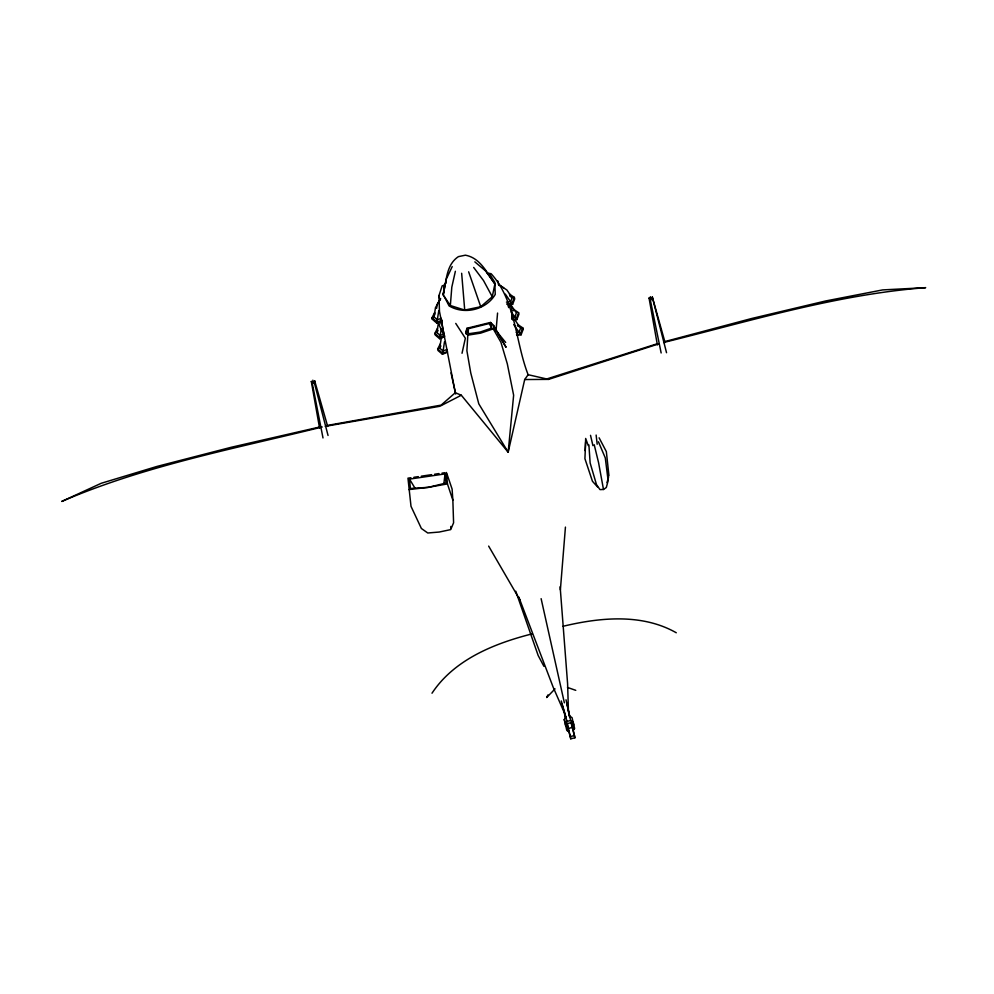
<?xml version="1.0" encoding="UTF-8"?>
<svg xmlns="http://www.w3.org/2000/svg" width="994" height="994" viewBox="0 0 994 994"><rect width="100%" height="100%" fill="white"/><g stroke="black" fill="none" stroke-linecap="round" stroke-linejoin="round"><path stroke-width="1.49" d="M511.711 318.987L511.811 307.407L507.362 303.468L508.729 307.618M434.626 314.899L434.664 312.625L431.992 317.769L432.34 319.298L436.764 323.075L440.528 321.522M450.767 528.547L450.829 526.422M585.18 450.667L585.677 438.453L588.237 445.548M585.628 442.28L584.919 458.669L592.461 481.295L597.58 486.948M468.199 333.152L468.422 328.679L489.284 323.522L491.521 325.957L491.247 328.206L480.251 332.033L469.019 333.698L467.652 331.859L468.422 328.679M657.382 344.893L649.057 298.088L651.182 299.492L652.325 297.069L666.539 352.721M443.486 295.019L443.995 285.377L445.921 282.979M497.584 333.226L506.083 347.304L493.67 325.51L490.514 322.441L466.994 328.256L465.739 332.418L467.801 335.164L466.894 350.72L470.746 372.912L478.785 403.837L508.17 452.208L524.695 379.546L528.125 374.701C515.265 341.787 515.948 300.933 491.098 273.71L487.11 273.002M450.344 305.518L443.088 294.783C446.604 281.625 445.722 265.05 458.396 256.638L465.391 255.185C480.326 257.918 486.923 272.778 494.9 283.936L492.266 296.734L480.736 306.724L464.72 310.078L450.344 305.518L451.81 287.179L455.376 271.275M569.724 717.494L568.444 711.53L567.599 683.71L560.38 589.852L565.437 527.106M505.685 342.483L496.031 330.667L497.572 313.06M443.933 483.009L445.051 473.902L409.503 479.108L410.398 488.476L428.265 487.358L447.437 483.904L452.854 500.144L453.587 522.794L450.729 529.603L439.224 532.038L427.768 532.995L421.381 528.485L411.007 506.331L407.962 478.164L410.932 477.729M443.995 285.377L442.181 285.812L439 295.516L439.46 311.284L455.314 392.717L461.315 395.227L508.17 452.208L513.637 395.214L507.313 363.854L500.939 342.296L493.223 328.865L493.67 325.51M436.614 308.302L437.211 304.313L439.497 300.325M438.826 310.513L436.764 323.075M437.509 328.256L434.825 333.4L435.186 334.928L439.596 338.706L440.267 335.463L436.913 332.592L438.317 323.286M441.274 328.815L440.267 335.463L444.082 333.897M440.342 343.825L437.658 348.969L438.006 350.497L442.429 354.274L443.1 351.031L439.746 348.161L441.15 338.855L442.628 336.283M444.504 341.712L443.1 351.031L446.915 349.466M466.049 333.972L466.994 328.256M443.088 294.783L446.318 279.065L452.208 266.591M462.024 353.28L465.354 338.258L455.749 323.41M327.697 426.463L314.676 380.826L314.278 382.491L328.045 435.471M606.961 482.624L608.564 477.195M513.19 310.811L513.674 309.407L518.582 312.675L518.93 314.203L516.868 319.583L512.767 319.981M517.402 326.044L517.886 324.628L522.794 327.896L523.142 329.436L521.08 334.804L516.979 335.214M498.329 284.383L506.865 289.987L512.146 297.641L510.581 301.729L512.643 304.301L514.706 298.921L514.358 297.38L509.45 294.112L510.518 296.125M514.358 297.38L511.947 303.679L506.816 304.176M518.582 312.675L516.172 318.962L512.332 319.335M522.794 327.896L520.371 334.195L516.532 334.568M442.815 328.418L441.498 319.77L439.211 325.373L444.33 335.661L443.113 329.859M547.967 694.905L546.675 697.539L555.025 688.867M432.34 319.298L434.055 316.005M436.913 332.592L438.081 330.368M439.746 348.161L440.901 345.937M319.559 427.979L311.308 381.46L313.396 383.075L314.676 380.826M440.677 298.66L435.471 307.655L434.08 316.962L437.435 319.832L441.237 318.266M565.748 726.179L564.232 719.581L565.834 716.935L561.275 700.944M570.68 720.501L566.978 721.42L565.375 724.067L566.804 730.491L568.096 731.062L567.437 723.557L571.152 722.638L573.712 729.671L574.644 728.552L573.215 722.129L570.68 720.501L566.008 699.776M432.005 693.216C454.208 659.581 494.242 643.491 531.877 633.936M572.78 725.98L573.7 724.874L572.059 717.643L569.537 716.015M455.314 392.717L441.137 405.117L326.691 425.544M649.057 298.088L651.182 299.492L652.238 298.734L650.213 299.356L661.147 352.969M588.908 444.952L590.125 462.918L596.475 484.563L599.966 489.607L603.495 489.483L606.315 487.507L608.142 480.711L605.284 457.911L598.438 441.796M311.308 381.46L313.396 383.075L314.278 382.491L312.191 382.876L323 437.956M461.315 395.227L439.87 406.273L325.249 426.364M441.858 320.254L437.161 322.18L431.992 317.769M444.703 335.885L439.994 337.811L434.825 333.4M439.596 338.706L444.616 336.643M447.524 351.454L442.827 353.379L437.658 348.969M442.429 354.274L447.449 352.211M493.223 328.865L480.649 333.139L467.801 335.164M524.695 379.546L548.564 379.385L659.134 343.75M546.501 379.049L657.208 343.762M664.663 341.625L751.663 318.502L825.691 300.958L882.647 289.913L925.687 287.664C836.389 294.472 750.159 321.112 663.619 342.495M567.027 723.172L568.369 728.428L572.544 727.384L574.93 737.784L570.755 738.815L567.86 727.596M570.755 738.815L570.332 736.554L574.495 735.523M322.23 426.985C234.683 448.679 144.95 465.552 61.752 501.448L101.226 483.283L157.114 466.397L231.093 447.312L319.161 427.122M562.952 626.307C599.842 617.473 642.012 613.261 676.28 632.768M413.889 477.282L418.325 476.623M421.294 476.188L431.657 474.66M434.614 474.225L439.05 473.566M442.019 473.132L444.977 472.697M408.944 489.595L428.265 487.358L446.008 483.022L445.051 473.902M506.431 302.139L510.581 301.729L505.3 294.075M508.543 304.698L512.643 304.301M512.034 317.285L514.805 317.024L516.868 319.583M516.246 332.518L519.017 332.244L521.08 334.804M528.125 374.701L548.564 379.385M567.487 687.438L575.762 690.345M508.655 303.679L511.09 305.27L516.371 312.936L514.805 317.024L511.289 311.917M499.92 285.377L503.685 287.862M510.021 296.237L512.146 297.641M521.042 328.032L523.142 329.436M474.834 261.857L485.507 270.865L494.9 283.936M473.678 267.448L483.506 280.544L492.266 296.734M515.302 320.503L520.583 328.157L519.017 332.244L513.736 324.578M490.514 322.441L492.092 324.789M494.453 328.318L496.031 330.667M489.657 274.083L494.826 282.321L495.236 294.448C486.091 309.88 464.372 315.061 449.064 305.879L444.181 296.374M409.503 479.108L414.995 488.178M488.65 546.104L519.874 599.879L553.198 687.276L564.257 712.561L565.536 718.525M489.284 323.522L491.384 327.399M543.917 666.303L538.164 655.493L515.787 591.231M517.886 324.628L518.943 326.641M599.109 437.82L606.34 451.587L608.962 475.84M468.646 271.809L480.736 306.724M564.232 719.581L566.182 724.775M518.818 597.009L519.874 599.879M446.927 473.852L452.108 489.098L452.854 500.144M650.362 296.672L651.182 299.492M561.871 703.889L565.897 717.693M652.325 297.069L665.073 342.52M574.93 737.784L571.302 723.595M497.82 280.967L499.013 285.415M571.202 722.141L572.544 727.384M565.834 716.935L566.978 721.42M573.091 727.21L573.712 729.671M567.164 727.372L568.096 731.062M594.213 444.753L598.562 462.608L603.495 489.483M568.369 728.428L570.332 736.554M590.523 435.335L592.933 445.66M541.121 598.661L564.368 702.82M451.015 372.874L455.687 394.046M566.692 702.696L569.699 716.749M312.837 380.193L313.396 383.075M439 295.516L439.87 300.051M596.139 435.061L597.183 444.243M560.057 586.808L560.38 589.852M464.72 310.078L461.651 273.275M441.498 319.77L441.684 321.932M446.455 472.473L447.437 483.904"/></g></svg>
